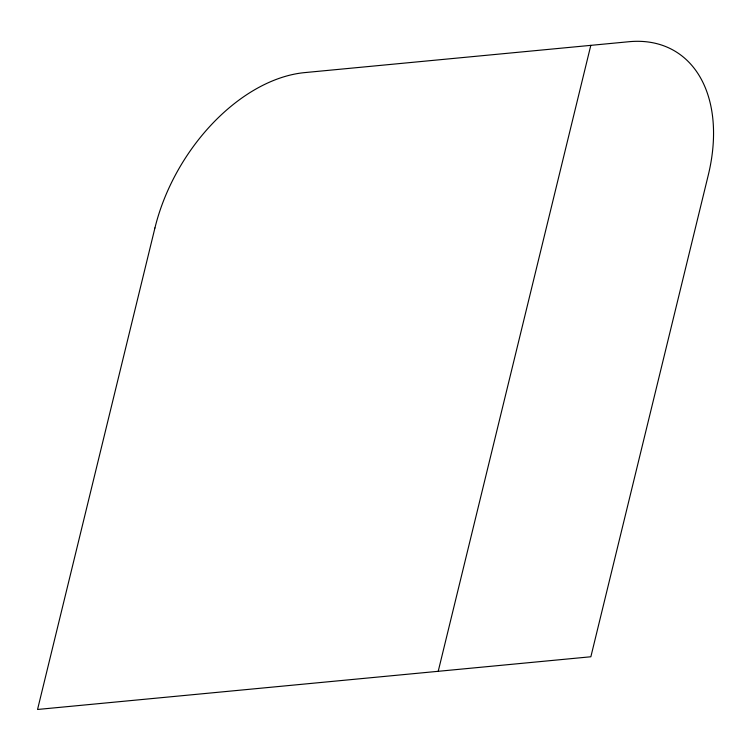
<?xml version="1.0" encoding="UTF-8"?>
<svg xmlns="http://www.w3.org/2000/svg" width="751" height="751" viewBox="0 0 751 751"><rect width="100%" height="100%" fill="white"/><g stroke="black" fill="none" stroke-linecap="round" stroke-linejoin="round"><path stroke-width="1.13" d="M438.218 671.31L590.812 45.351M154.931 227.966L37.55 709.47L590.859 656.768L708.24 175.265A157.532 102.53 -58.8 0 0 628.972 41.718L304.615 72.612A157.532 102.53 -58.8 0 0 154.931 227.966"/></g></svg>
